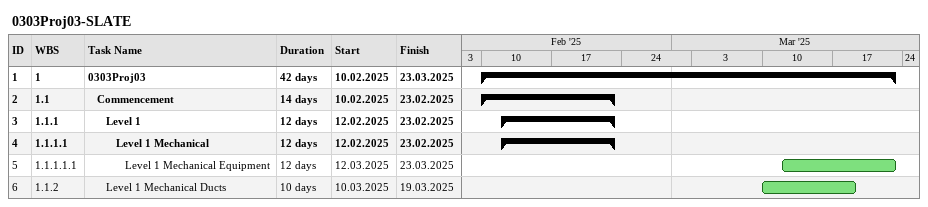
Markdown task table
0303Proj03-SLATE

| ID | WBS | Task | Duration | Start | Finish |
|---|---|---|---|---|---|
| 1 | 1 | **0303Proj03** | 42d | 2025-02-10 | 2025-03-23 |
| 2 | 1.1 | **Commencement** | 14d | 2025-02-10 | 2025-02-23 |
| 3 | 1.1.1 | **Level 1** | 12d | 2025-02-12 | 2025-02-23 |
| 4 | 1.1.1.1 | **Level 1 Mechanical** | 12d | 2025-02-12 | 2025-02-23 |
| 5 | 1.1.1.1.1 | Level 1 Mechanical Equipment | 12d | 2025-03-12 | 2025-03-23 |
| 6 | 1.1.2 | Level 1 Mechanical Ducts | 10d | 2025-03-10 | 2025-03-19 |
